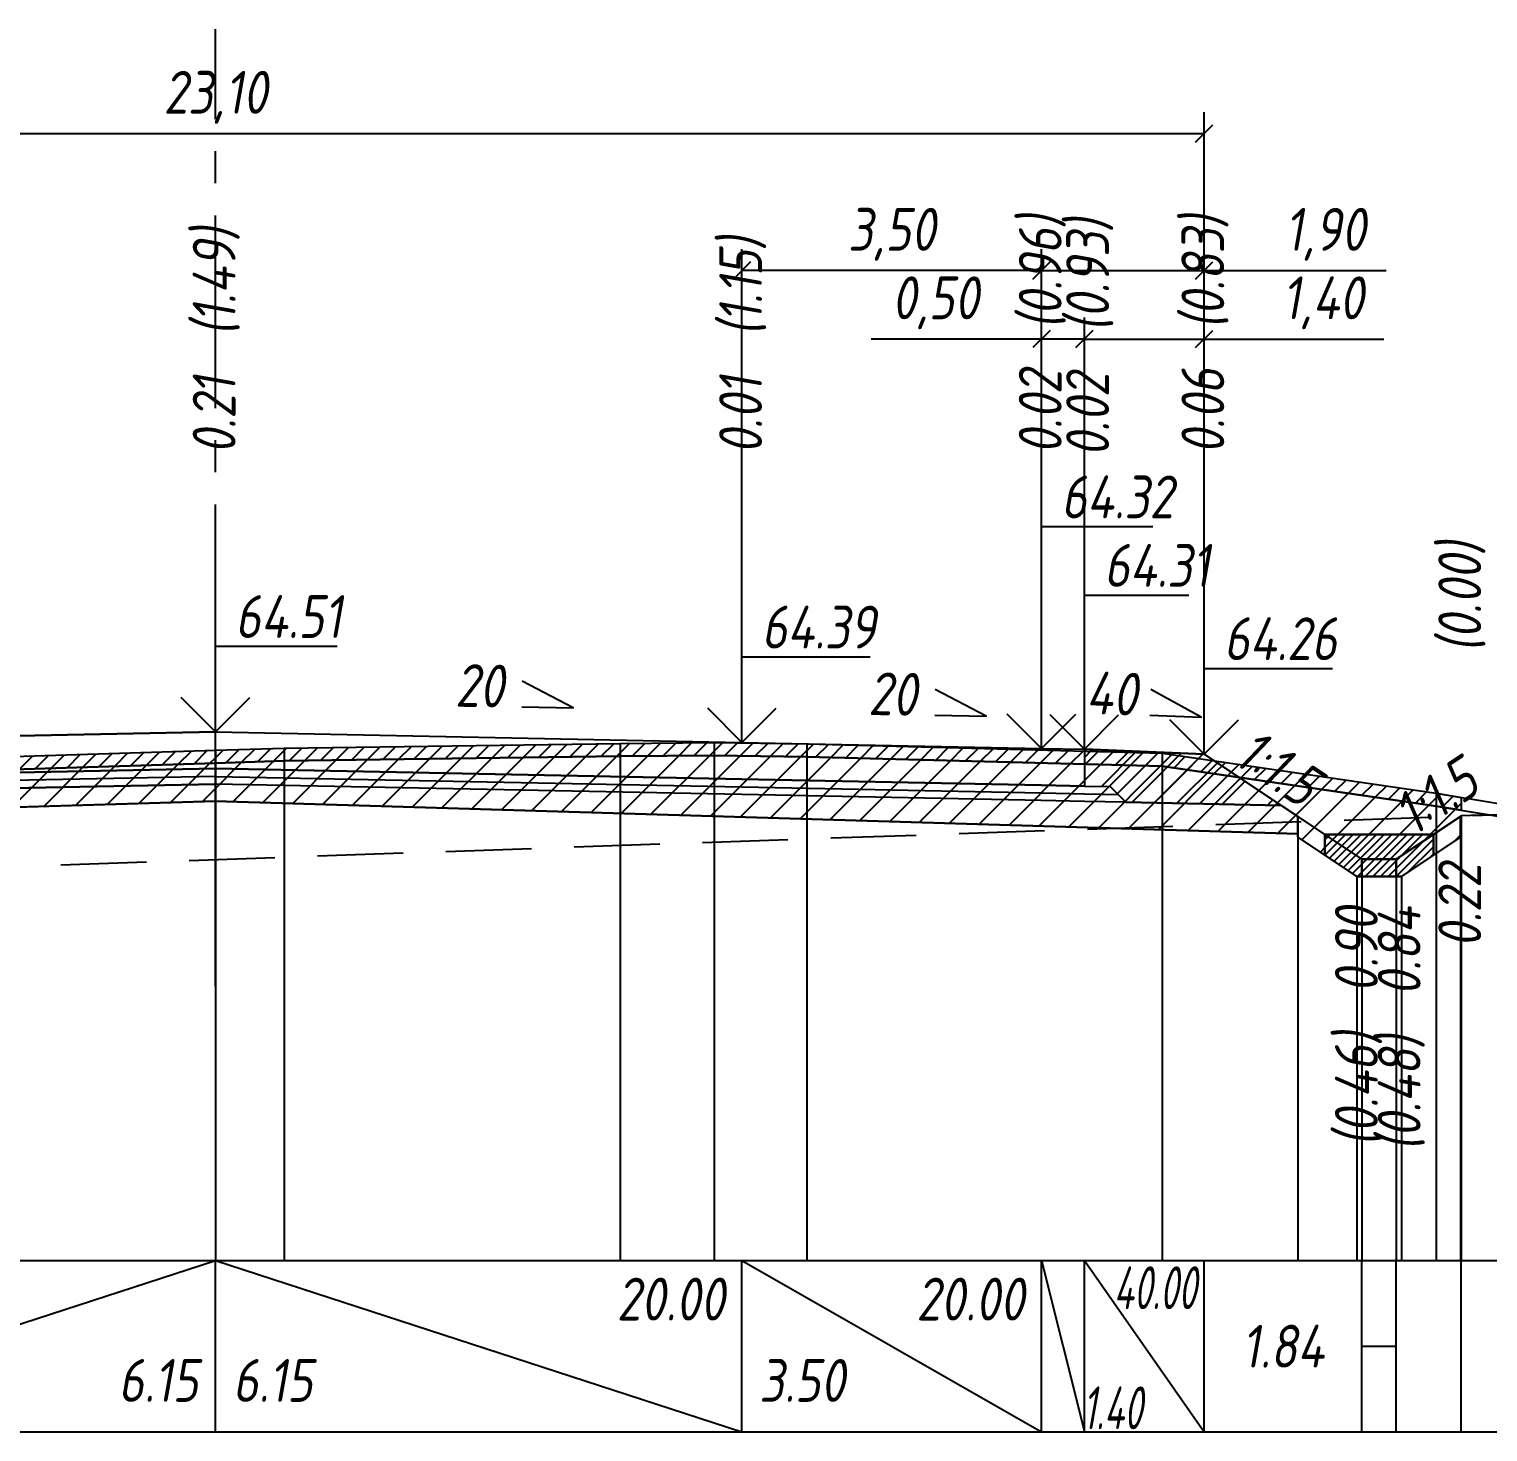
# Model space of a CAD drawing. Extents: x -717 to 1451, y -133302 to 233.
# Drawn here: x 164.1 to 249.3, y -3654 to -3572.1 of the extents above; entities that cross this region are included whole.
import ezdxf
from ezdxf.enums import TextEntityAlignment as Align

# ---------------------------------------------------------------- set-up
doc = ezdxf.new("R2010")
doc.units = 0
doc.linetypes.add('осевая2', pattern=[1.125, 0.75, -0.125, 0.125, -0.125])
doc.linetypes.add('штриховая', pattern=[0.75, 0.5, -0.25])
for name, color, linetype in [('Интерполированный поперечник', 2, 'Continuous'), ('Код_514', 1, 'Continuous'), ('Контур_0', 7, 'Continuous'), ('Контур_2521', 7, 'Continuous'), ('Контур_2564', 7, 'Continuous'), ('Контур_2660', 7, 'Continuous'), ('Контур_2665', 7, 'Continuous'), ('Контур_400', 7, 'Continuous'), ('Контур_508', 7, 'Continuous'), ('Контур_512', 7, 'Continuous'), ('Контур_513', 7, 'Continuous'), ('Контур_818', 7, 'Continuous'), ('Красный поперечник', 1, 'Continuous'), ('Объём_2501', 7, 'Continuous'), ('Объём_2564', 7, 'Continuous'), ('Объём_2650', 7, 'Continuous'), ('Объём_2660', 7, 'Continuous'), ('Объём_2661', 7, 'Continuous'), ('Объём_2662', 7, 'Continuous'), ('Объём_2663', 7, 'Continuous'), ('Объём_2664', 7, 'Continuous'), ('Объём_2665', 7, 'Continuous'), ('Объём_2666', 7, 'Continuous'), ('Объём_2667', 7, 'Continuous'), ('Объём_2668', 7, 'Continuous'), ('Объём_2669', 7, 'Continuous'), ('Объём_2675', 7, 'Continuous'), ('Ось', 1, 'осевая2'), ('Откосы', 7, 'Continuous'), ('Отметки покрытия', 7, 'Continuous'), ('Рабочие отметки', 7, 'Continuous'), ('Рабочие отметки доп.', 7, 'Continuous'), ('Таблица', 7, 'Continuous'), ('Уклоны проезжей части', 7, 'Continuous'), ('Черный поперечник', 3, 'Continuous')]:
    doc.layers.add(name, color=color, linetype=linetype)
for name, color, linetype, true_color in [('Контур_2540', 2, 'Continuous', 0xffff00), ('Контур_2560', 2, 'Continuous', 0xffff00), ('Контур_2561', 7, 'Continuous', 0xff8040), ('Контур_2562', 3, 'Continuous', 0x00ff00), ('Контур_2563', 7, 'Continuous', 0xff8000), ('Контур_2570', 7, 'Continuous', 0x80ff00), ('Контур_2583', 3, 'Continuous', 0x00ff00), ('Контур_2584', 3, 'Continuous', 0x00ff00), ('Контур_2736', 4, 'Continuous', 0x00ffff), ('Контур_2737', 4, 'Continuous', 0x00ffff), ('Контур_2738', 4, 'Continuous', 0x00ffff), ('Контур_2739', 4, 'Continuous', 0x00ffff), ('Контур_2741', 4, 'Continuous', 0x00ffff), ('Контур_2742', 4, 'Continuous', 0x00ffff), ('Контур_2743', 4, 'Continuous', 0x00ffff), ('Контур_2744', 7, 'Continuous', 0xa4ffff), ('Контур_2745', 7, 'Continuous', 0xa4ffff), ('Контур_2747', 4, 'Continuous', 0x00ffff), ('Контур_2748', 4, 'Continuous', 0x00ffff), ('Контур_2749', 4, 'Continuous', 0x00ffff), ('Контур_2750', 4, 'Continuous', 0x00ffff), ('Контур_2751', 4, 'Continuous', 0x00ffff), ('Контур_2752', 4, 'Continuous', 0x00ffff), ('Контур_402', 7, 'Continuous', 0xff6464), ('Контур_703', 4, 'Continuous', 0x00ffff), ('Контур_705', 4, 'Continuous', 0x00ffff), ('Контур_707', 4, 'Continuous', 0x00ffff), ('Контур_720', 131, 'Continuous', 0xaaffff), ('Объём_2500', 7, 'Continuous', 0xc0c0c0), ('Объём_2520', 7, 'Continuous', 0x80ffff), ('Объём_2540', 2, 'Continuous', 0xffff00), ('Объём_2560', 2, 'Continuous', 0xffff00), ('Объём_2561', 7, 'Continuous', 0xff8040), ('Объём_2562', 3, 'Continuous', 0x00ff00), ('Объём_2563', 7, 'Continuous', 0xff8000), ('Объём_2570', 7, 'Continuous', 0x80ff00), ('Объём_2580', 3, 'Continuous', 0x00ff00), ('Объём_2583', 3, 'Continuous', 0x00ff00), ('Объём_2584', 3, 'Continuous', 0x00ff00), ('Объём_2593', 3, 'Continuous', 0x00ff00), ('Объём_2597', 3, 'Continuous', 0x00ff00), ('Объём_2600', 7, 'Continuous', 0x808000), ('Объём_2620', 2, 'Continuous', 0xffff00)]:
    doc.layers.add(name, color=color, linetype=linetype, true_color=true_color)
doc.styles.get("Standard").update_dxf_attribs({"font": 'txt', "height": 2.5})
doc.styles.add('М', font='romand.shx', dxfattribs={"width": 0.8, "oblique": 10, "height": 2.5})
doc.dimstyles.new('ISO-25', dxfattribs={"dimtxt": 2.5, "dimasz": 2.5, "dimexe": 1.25, "dimexo": 0.625, "dimtad": 1, "dimtxsty": 'Standard', "dimcen": 2.5, "dimadec": 0, "dimazin": 0, "dimtfac": 1, "dimtmove": 0, "dimatfit": 3, "dimfxl": 1, "dimarcsym": 0})

# ---------------------------------------------------------------- blocks, each defined once
blk = doc.blocks.new('_Oblique')
at = {"color": 0, "linetype": 'ByBlock', "lineweight": -2}
blk.add_line((-0.5, -0.5), (0.5, 0.5), dxfattribs=at)
blk = doc.blocks.new('*D80')
at = {"color": 0, "lineweight": -2, "transparency": 16777216}
for p, q in [((225.78, -3613.579), (225.78, -3588.939)), ((232.78, -3613.859), (232.78, -3588.939)), ((225.78, -3590.189), (232.78, -3590.189)), ((232.78, -3590.189), (243.269, -3590.189))]:
    blk.add_line(p, q, dxfattribs=at)
at = {"layer": 'Defpoints', "color": 0, "transparency": 16777216}
for p in [(232.78, -3590.189), (225.78, -3614.204), (232.78, -3614.484)]:
    blk.add_point(p, dxfattribs=at)
at = {"color": 0, "lineweight": -2, "transparency": 16777216, "rotation": 180}
blk.add_blockref('_Oblique', (225.78, -3590.189), dxfattribs=at)
at = {"color": 0, "lineweight": -2, "transparency": 16777216}
blk.add_blockref('_Oblique', (232.78, -3590.189), dxfattribs=at)
at = {"color": 0, "transparency": 16777216, "insert": (239.729, -3588.076), "char_height": 2.5, "width": 8.75, "attachment_point": 5, "style": 'М'}
blk.add_mtext('1,40', dxfattribs=at)
blk = doc.blocks.new('*D82')
at = {"color": 0, "lineweight": -2, "transparency": 16777216}
for p, q in [((223.28, -3613.529), (223.28, -3588.939)), ((225.78, -3613.579), (225.78, -3588.939)), ((223.28, -3590.189), (213.321, -3590.189)), ((225.78, -3590.189), (223.28, -3590.189))]:
    blk.add_line(p, q, dxfattribs=at)
at = {"layer": 'Defpoints', "color": 0, "transparency": 16777216}
for p in [(225.78, -3590.189), (223.28, -3614.154), (225.78, -3614.204)]:
    blk.add_point(p, dxfattribs=at)
at = {"color": 0, "lineweight": -2, "transparency": 16777216, "rotation": 180}
blk.add_blockref('_Oblique', (223.28, -3590.189), dxfattribs=at)
at = {"color": 0, "lineweight": -2, "transparency": 16777216}
blk.add_blockref('_Oblique', (225.78, -3590.189), dxfattribs=at)
at = {"color": 0, "transparency": 16777216, "insert": (217.083, -3588.076), "char_height": 2.5, "width": 9.16667, "attachment_point": 5, "style": 'М'}
blk.add_mtext('0,50', dxfattribs=at)
blk = doc.blocks.new('*D84')
at = {"color": 0, "lineweight": -2, "transparency": 16777216}
for p, q in [((205.78, -3613.179), (205.78, -3584.939)), ((223.28, -3613.529), (223.28, -3584.939)), ((223.28, -3586.189), (205.78, -3586.189))]:
    blk.add_line(p, q, dxfattribs=at)
at = {"layer": 'Defpoints', "color": 0, "transparency": 16777216}
for p in [(205.78, -3586.189), (205.78, -3613.804), (223.28, -3614.154)]:
    blk.add_point(p, dxfattribs=at)
at = {"color": 0, "lineweight": -2, "transparency": 16777216, "rotation": 180}
blk.add_blockref('_Oblique', (205.78, -3586.189), dxfattribs=at)
at = {"color": 0, "lineweight": -2, "transparency": 16777216}
blk.add_blockref('_Oblique', (223.28, -3586.189), dxfattribs=at)
at = {"color": 0, "transparency": 16777216, "insert": (214.53, -3584.076), "char_height": 2.5, "width": 9.58333, "attachment_point": 5, "style": 'М'}
blk.add_mtext('3,50', dxfattribs=at)
blk = doc.blocks.new('*D85')
at = {"color": 0, "lineweight": -2, "transparency": 16777216}
for p, q in [((223.28, -3613.529), (223.28, -3584.939)), ((232.78, -3613.859), (232.78, -3584.939)), ((223.28, -3586.189), (232.78, -3586.189)), ((232.78, -3586.189), (243.402, -3586.189))]:
    blk.add_line(p, q, dxfattribs=at)
at = {"layer": 'Defpoints', "color": 0, "transparency": 16777216}
for p in [(223.28, -3586.189), (223.28, -3614.154), (232.78, -3614.484)]:
    blk.add_point(p, dxfattribs=at)
at = {"color": 0, "lineweight": -2, "transparency": 16777216, "rotation": 180}
blk.add_blockref('_Oblique', (223.28, -3586.189), dxfattribs=at)
at = {"color": 0, "lineweight": -2, "transparency": 16777216}
blk.add_blockref('_Oblique', (232.78, -3586.189), dxfattribs=at)
at = {"color": 0, "transparency": 16777216, "insert": (239.862, -3584.076), "char_height": 2.5, "width": 8.75, "attachment_point": 5, "style": 'М'}
blk.add_mtext('1,90', dxfattribs=at)
blk = doc.blocks.new('*D87')
at = {"color": 0, "lineweight": -2, "transparency": 16777216}
for p, q in [((117.28, -3613.859), (117.28, -3576.939)), ((232.78, -3613.859), (232.78, -3576.939)), ((117.28, -3578.189), (232.78, -3578.189))]:
    blk.add_line(p, q, dxfattribs=at)
at = {"layer": 'Defpoints', "color": 0, "transparency": 16777216}
for p in [(232.78, -3578.189), (117.28, -3614.484), (232.78, -3614.484)]:
    blk.add_point(p, dxfattribs=at)
at = {"color": 0, "lineweight": -2, "transparency": 16777216, "rotation": 180}
blk.add_blockref('_Oblique', (117.28, -3578.189), dxfattribs=at)
at = {"color": 0, "lineweight": -2, "transparency": 16777216}
blk.add_blockref('_Oblique', (232.78, -3578.189), dxfattribs=at)
at = {"color": 0, "transparency": 16777216, "insert": (175.03, -3576.076), "char_height": 2.5, "width": 11.25, "attachment_point": 5, "style": 'М'}
blk.add_mtext('23,10', dxfattribs=at)

msp = doc.modelspace()

# ---------------------------------------------------------------- hatches: boundary and pattern name
at = {"layer": 'Объём_2563'}
h = msp.add_hatch(dxfattribs=at)
h.set_pattern_fill('ANSI31', color=256, scale=0.3)
h.paths.add_polyline_path([(227.28, -3616.322), (228.198, -3617.24), (237.28, -3617.422), (232.78, -3614.422), (225.78, -3614.142), (225.78, -3616.292)])
at = {"layer": 'Объём_2570'}
h = msp.add_hatch(dxfattribs=at)
h.set_pattern_fill('ANSI31', color=256, scale=0.2)
h.paths.add_polyline_path([(247.785, -3617.703), (246.338, -3617.466), (230.326, -3615.123), (209.58, -3614.581), (204.156, -3614.503), (198.668, -3614.555), (179.052, -3614.826), (175.03, -3614.952), (175.03, -3614.202), (179.052, -3614.076), (198.668, -3613.805), (204.156, -3613.753), (209.58, -3613.831), (230.326, -3614.373), (246.338, -3616.716), (247.785, -3616.953)])
h = msp.add_hatch(dxfattribs=at)
h.set_pattern_fill('ANSI31', color=256, scale=0.2)
h.paths.add_polyline_path([(175.03, -3614.952), (156.964, -3615.518), (150.37, -3615.749), (145.893, -3616.113), (133.387, -3617.23), (119.846, -3621.607), (113.529, -3623.473), (105, -3623.358), (105, -3622.608), (113.529, -3622.723), (119.846, -3620.857), (133.387, -3616.48), (145.893, -3615.363), (150.37, -3614.999), (156.964, -3614.768), (175.03, -3614.202)])
at = {"layer": 'Объём_2600'}
h = msp.add_hatch(dxfattribs=at)
h.set_pattern_fill('ANSI31', color=6, scale=0.4)
h.paths.add_polyline_path([(129.308, -3618.548), (133.387, -3617.23), (145.893, -3616.113), (150.37, -3615.749), (156.964, -3615.518), (175.03, -3614.952), (175.03, -3617.177)])
h = msp.add_hatch(dxfattribs=at)
h.set_pattern_fill('ANSI31', color=6, scale=0.4)
h.paths.add_polyline_path([(179.052, -3614.826), (198.668, -3614.555), (204.156, -3614.503), (209.58, -3614.581), (230.326, -3615.123), (246.338, -3617.466), (249.492, -3617.982), (247.785, -3618.041), (247.747, -3618.067), (247.747, -3619.269), (246.166, -3620.323), (246.166, -3619.121), (239.828, -3619.121), (239.828, -3620.323), (238.247, -3619.269), (238.247, -3619.073), (175.03, -3617.177), (175.03, -3614.952)])
at = {"layer": 'Объём_2620'}
h = msp.add_hatch(dxfattribs=at)
h.set_pattern_fill('ANSI31', color=2, scale=0.1)
h.paths.add_polyline_path([(239.828, -3619.121), (246.166, -3619.121), (246.166, -3620.323), (244.3, -3621.567), (241.694, -3621.567), (239.828, -3620.323)])

# ---------------------------------------------------------------- linework, layer by layer
at = {"layer": 'Интерполированный поперечник', "linetype": 'штриховая', "ltscale": 10, "flags": 128}
msp.add_lwpolyline([(113.529, -3622.723), (253.268, -3617.85)], dxfattribs=at)
at = {"layer": 'Код_514'}
for p, q in [((144.28, -3654), (175.03, -3644)), ((175.03, -3654), (175.03, -3644)), ((175.03, -3644), (205.78, -3654)), ((205.78, -3654), (205.78, -3644)), ((205.78, -3644), (223.28, -3654)), ((223.28, -3654), (223.28, -3644)), ((223.28, -3644), (225.78, -3654)), ((225.78, -3654), (225.78, -3644)), ((225.78, -3644), (232.78, -3654)), ((232.78, -3654), (232.78, -3644)), ((241.997, -3654), (241.997, -3644)), ((243.997, -3654), (243.997, -3644)), ((247.785, -3654), (247.785, -3644)), ((241.997, -3649), (243.997, -3649))]:
    msp.add_line(p, q, dxfattribs=at)
at = {"layer": 'Контур_0', "flags": 128}
for points in [[(175.03, -3613.127), (144.28, -3613.742), (126.78, -3614.092), (126.78, -3614.092), (126.78, -3614.092), (126.78, -3614.092), (126.78, -3614.092), (124.28, -3614.142), (124.28, -3616.292), (126.78, -3616.242), (126.78, -3616.242), (126.78, -3616.242), (126.78, -3616.242), (126.78, -3616.242), (126.78, -3616.242), (144.28, -3615.892), (175.03, -3615.277), (175.03, -3613.127)], [(175.03, -3613.127), (205.78, -3613.742), (223.28, -3614.092), (223.28, -3614.092), (223.28, -3614.092), (223.28, -3614.092), (223.28, -3614.092), (223.28, -3614.092), (225.78, -3614.142), (225.78, -3616.292), (223.28, -3616.242), (223.28, -3616.242), (223.28, -3616.242), (223.28, -3616.242), (223.28, -3616.242), (223.28, -3616.242), (205.78, -3615.892), (175.03, -3615.277), (175.03, -3613.127)], [(232.78, -3614.422), (232.78, -3614.422)], [(232.78, -3614.422), (232.78, -3614.422), (232.78, -3614.422), (232.78, -3614.422), (232.78, -3614.422), (232.78, -3614.422), (232.78, -3614.422), (232.78, -3614.422), (232.78, -3614.422), (232.78, -3614.422), (232.78, -3614.422), (232.78, -3614.422), (232.78, -3614.422), (232.78, -3614.422), (232.78, -3614.422), (241.997, -3620.567)], [(232.78, -3614.422), (232.78, -3614.422), (232.78, -3614.422), (232.78, -3614.422), (232.78, -3614.422), (232.78, -3614.422), (232.78, -3614.422), (232.78, -3614.422), (232.78, -3614.422), (232.78, -3614.422), (232.78, -3614.422), (232.78, -3614.422), (232.78, -3614.422), (232.78, -3614.422), (232.78, -3614.422), (241.997, -3620.567), (243.997, -3620.567), (247.785, -3618.041), (247.785, -3618.041), (247.785, -3618.041), (247.785, -3618.041), (247.785, -3618.041), (247.785, -3618.041), (247.785, -3618.041), (247.785, -3618.041), (247.785, -3618.041), (247.785, -3618.041), (247.785, -3618.041), (247.785, -3618.041), (247.785, -3618.041)], [(175.03, -3615.277), (144.28, -3615.892), (126.78, -3616.242), (126.78, -3616.242), (126.78, -3616.242), (126.78, -3616.242), (126.78, -3616.242), (126.78, -3616.242), (124.28, -3616.292), (122.78, -3616.322), (121.861, -3617.24), (124.28, -3617.192), (126.78, -3617.142), (126.78, -3617.142), (126.78, -3617.142), (126.78, -3617.142), (126.78, -3617.142), (126.78, -3617.142), (144.28, -3616.792), (175.03, -3616.177), (175.03, -3615.277)], [(175.03, -3615.277), (205.78, -3615.892), (223.28, -3616.242), (223.28, -3616.242), (223.28, -3616.242), (223.28, -3616.242), (223.28, -3616.242), (223.28, -3616.242), (225.78, -3616.292), (227.28, -3616.322), (228.198, -3617.24), (225.78, -3617.192), (223.28, -3617.142), (223.28, -3617.142), (223.28, -3617.142), (223.28, -3617.142), (223.28, -3617.142), (223.28, -3617.142), (205.78, -3616.792), (175.03, -3616.177), (175.03, -3615.277)], [(225.78, -3616.292), (227.28, -3616.322), (228.198, -3617.24), (237.28, -3617.422)]]:
    msp.add_lwpolyline(points, dxfattribs=at)
at = {"layer": 'Контур_2521', "color": 250, "flags": 128}
for points in [[(175.03, -3615.727), (144.28, -3616.342), (126.78, -3616.692), (126.78, -3616.692), (126.78, -3616.692), (126.78, -3616.692), (126.78, -3616.692), (126.78, -3616.692), (124.28, -3616.742), (122.321, -3616.781)], [(175.03, -3615.727), (205.78, -3616.342), (223.28, -3616.692), (223.28, -3616.692), (223.28, -3616.692), (223.28, -3616.692), (223.28, -3616.692), (223.28, -3616.692), (225.78, -3616.742), (227.739, -3616.781)]]:
    msp.add_lwpolyline(points, dxfattribs=at)
at = {"layer": 'Контур_2540', "flags": 128}
for points in [[(144.28, -3616.792), (126.78, -3617.142), (124.28, -3617.192), (121.861, -3617.24), (112.78, -3617.422), (110.231, -3619.121), (175.03, -3617.177), (175.03, -3616.177), (144.28, -3616.792)], [(175.03, -3617.177), (238.247, -3619.073), (238.247, -3618.067), (237.28, -3617.422), (228.198, -3617.24), (225.78, -3617.192), (223.28, -3617.142), (205.78, -3616.792), (175.03, -3616.177), (175.03, -3617.177)]]:
    msp.add_lwpolyline(points, dxfattribs=at)
at = {"layer": 'Контур_2560', "flags": 128}
msp.add_lwpolyline([(225.78, -3614.142), (232.78, -3614.422), (232.78, -3614.422), (232.78, -3614.422)], dxfattribs=at)
at = {"layer": 'Контур_2561', "flags": 128}
msp.add_lwpolyline([(225.78, -3614.142), (225.78, -3614.142), (232.78, -3614.422), (232.78, -3614.422), (225.78, -3614.142)], dxfattribs=at)
at = {"layer": 'Контур_2562', "flags": 128}
msp.add_lwpolyline([(232.78, -3614.422), (232.78, -3614.422), (232.78, -3614.422), (232.78, -3614.422), (232.78, -3614.422)], dxfattribs=at)
at = {"layer": 'Контур_2563', "flags": 128}
msp.add_lwpolyline([(227.28, -3616.322), (228.198, -3617.24), (237.28, -3617.422), (232.78, -3614.422), (225.78, -3614.142), (225.78, -3616.292), (227.28, -3616.322)], dxfattribs=at)
at = {"layer": 'Контур_2564', "flags": 128}
msp.add_lwpolyline([(225.78, -3614.142), (232.78, -3614.422)], dxfattribs=at)
at = {"layer": 'Контур_2570', "flags": 128}
msp.add_lwpolyline([(80, -3623.022), (113.529, -3623.473), (119.846, -3621.607), (133.387, -3617.23), (145.893, -3616.113), (150.37, -3615.749), (156.964, -3615.518), (175.03, -3614.952), (179.052, -3614.826), (198.668, -3614.555), (204.156, -3614.503), (209.58, -3614.581), (230.326, -3615.123), (246.338, -3617.466), (253.268, -3618.6), (272.785, -3613.942)], dxfattribs=at)
at = {"layer": 'Контур_2583', "flags": 128}
for points in [[(241.997, -3620.567), (238.247, -3618.067), (238.247, -3619.269), (241.694, -3621.567), (241.997, -3621.567), (241.997, -3620.567)], [(247.747, -3619.269), (247.747, -3618.067), (243.997, -3620.567), (243.997, -3621.567), (244.3, -3621.567), (247.747, -3619.269)]]:
    msp.add_lwpolyline(points, dxfattribs=at)
at = {"layer": 'Контур_2584', "flags": 128}
msp.add_lwpolyline([(241.997, -3620.567), (241.997, -3621.567), (243.997, -3621.567), (243.997, -3620.567), (241.997, -3620.567)], dxfattribs=at)
at = {"layer": 'Контур_2660', "flags": 128}
for points in [[(110.231, -3619.121), (175.03, -3617.177)], [(175.03, -3617.177), (238.247, -3619.073)]]:
    msp.add_lwpolyline(points, dxfattribs=at)
at = {"layer": 'Контур_2665', "flags": 128}
msp.add_lwpolyline([(232.78, -3614.422), (232.78, -3614.422)], dxfattribs=at)
at = {"layer": 'Контур_2736', "flags": 128}
msp.add_lwpolyline([(232.78, -3614.422), (232.78, -3614.422)], dxfattribs=at)
at = {"layer": 'Контур_2737', "flags": 128}
msp.add_lwpolyline([(232.78, -3614.422), (232.78, -3614.422)], dxfattribs=at)
at = {"layer": 'Контур_2738', "flags": 128}
msp.add_lwpolyline([(232.78, -3614.422), (232.78, -3614.422)], dxfattribs=at)
at = {"layer": 'Контур_2739', "flags": 128}
msp.add_lwpolyline([(232.78, -3614.422), (232.78, -3614.422)], dxfattribs=at)
at = {"layer": 'Контур_2741', "flags": 128}
msp.add_lwpolyline([(247.785, -3618.041), (247.785, -3618.041)], dxfattribs=at)
at = {"layer": 'Контур_2742', "flags": 128}
msp.add_lwpolyline([(247.785, -3618.041), (247.785, -3618.041)], dxfattribs=at)
at = {"layer": 'Контур_2743', "flags": 128}
msp.add_lwpolyline([(247.785, -3618.041), (247.785, -3618.041)], dxfattribs=at)
at = {"layer": 'Контур_2744', "flags": 128}
msp.add_lwpolyline([(247.785, -3618.041), (247.785, -3618.041)], dxfattribs=at)
msp.add_lwpolyline([(247.785, -3618.041), (247.785, -3618.041)], dxfattribs=at)
msp.add_lwpolyline([(247.785, -3618.041), (247.785, -3618.041)], dxfattribs=at)
msp.add_lwpolyline([(247.785, -3618.041), (247.785, -3618.041)], dxfattribs=at)
msp.add_lwpolyline([(247.785, -3618.041), (247.785, -3618.041)], dxfattribs=at)
msp.add_lwpolyline([(247.785, -3618.041), (247.785, -3618.041)], dxfattribs=at)
at = {"layer": 'Контур_2745', "flags": 128}
msp.add_lwpolyline([(232.78, -3614.422), (232.78, -3614.422)], dxfattribs=at)
msp.add_lwpolyline([(232.78, -3614.422), (232.78, -3614.422)], dxfattribs=at)
msp.add_lwpolyline([(232.78, -3614.422), (232.78, -3614.422)], dxfattribs=at)
msp.add_lwpolyline([(232.78, -3614.422), (232.78, -3614.422)], dxfattribs=at)
msp.add_lwpolyline([(232.78, -3614.422), (232.78, -3614.422)], dxfattribs=at)
msp.add_lwpolyline([(232.78, -3614.422), (232.78, -3614.422)], dxfattribs=at)
at = {"layer": 'Контур_2747', "flags": 128}
msp.add_lwpolyline([(232.78, -3614.422), (232.78, -3614.422)], dxfattribs=at)
at = {"layer": 'Контур_2748', "flags": 128}
msp.add_lwpolyline([(232.78, -3614.422), (232.78, -3614.422)], dxfattribs=at)
at = {"layer": 'Контур_2749', "flags": 128}
msp.add_lwpolyline([(232.78, -3614.422), (232.78, -3614.422)], dxfattribs=at)
at = {"layer": 'Контур_2750', "flags": 128}
msp.add_lwpolyline([(247.785, -3618.041), (247.785, -3618.041)], dxfattribs=at)
at = {"layer": 'Контур_2751', "flags": 128}
msp.add_lwpolyline([(247.785, -3618.041), (247.785, -3618.041)], dxfattribs=at)
at = {"layer": 'Контур_2752', "flags": 128}
msp.add_lwpolyline([(247.785, -3618.041), (247.785, -3618.041)], dxfattribs=at)
at = {"layer": 'Контур_400', "flags": 128}
for points in [[(124.28, -3614.142), (126.78, -3614.092), (126.78, -3614.092), (126.78, -3614.092), (126.78, -3614.092), (126.78, -3614.092), (126.78, -3614.092), (144.28, -3613.742), (175.03, -3613.127)], [(175.03, -3613.127), (205.78, -3613.742), (223.28, -3614.092), (223.28, -3614.092), (223.28, -3614.092), (223.28, -3614.092), (223.28, -3614.092), (223.28, -3614.092), (225.78, -3614.142)]]:
    msp.add_lwpolyline(points, dxfattribs=at)
at = {"layer": 'Контур_402', "flags": 128}
msp.add_lwpolyline([(110.231, -3619.121), (175.03, -3617.177), (238.247, -3619.073)], dxfattribs=at)
at = {"layer": 'Контур_508', "flags": 128}
msp.add_lwpolyline([(104, -3624), (105, -3623.572), (105, -3622.608), (110.231, -3619.121), (175.03, -3617.177), (238.247, -3619.073), (238.247, -3619.269), (241.694, -3621.567), (241.997, -3621.567), (243.997, -3621.567), (244.3, -3621.567), (247.747, -3619.269), (247.747, -3618.067), (247.785, -3618.041)], dxfattribs=at)
at = {"layer": 'Контур_512', "flags": 128}
msp.add_lwpolyline([(104, -3624), (105, -3623.572), (105, -3622.608), (110.231, -3619.121), (175.03, -3617.177), (238.247, -3619.073), (238.247, -3619.269), (241.694, -3621.567), (241.997, -3621.567), (243.997, -3621.567), (244.3, -3621.567), (247.747, -3619.269), (247.747, -3618.067), (247.785, -3618.041)], dxfattribs=at)
at = {"layer": 'Контур_513', "flags": 128}
msp.add_lwpolyline([(104, -3624), (105, -3623.572), (105, -3622.608), (110.231, -3619.121), (175.03, -3617.177), (238.247, -3619.073), (238.247, -3619.269), (241.694, -3621.567), (241.997, -3621.567), (243.997, -3621.567), (244.3, -3621.567), (247.747, -3619.269), (247.747, -3618.067), (247.785, -3618.041)], dxfattribs=at)
at = {"layer": 'Контур_703', "flags": 128}
for points in [[(232.78, -3614.422), (232.78, -3614.422)], [(232.78, -3614.422), (241.997, -3620.567)]]:
    msp.add_lwpolyline(points, dxfattribs=at)
at = {"layer": 'Контур_705', "flags": 128}
msp.add_lwpolyline([(232.78, -3614.422), (232.78, -3614.422)], dxfattribs=at)
at = {"layer": 'Контур_707', "flags": 128}
msp.add_lwpolyline([(243.997, -3620.567), (247.785, -3618.041)], dxfattribs=at)
at = {"layer": 'Контур_720', "flags": 128}
msp.add_lwpolyline([(241.997, -3620.567), (243.997, -3620.567)], dxfattribs=at)
at = {"layer": 'Контур_818', "flags": 128}
msp.add_lwpolyline([(105, -3623.358), (113.529, -3623.473), (119.846, -3621.607), (133.387, -3617.23), (145.893, -3616.113), (150.37, -3615.749), (156.964, -3615.518), (175.03, -3614.952), (179.052, -3614.826), (198.668, -3614.555), (204.156, -3614.503), (209.58, -3614.581), (230.326, -3615.123), (246.338, -3617.466), (247.785, -3617.703)], dxfattribs=at)
at = {"layer": 'Красный поперечник'}
for p, q in [((144.28, -3613.742), (175.03, -3613.127)), ((175.03, -3613.127), (205.78, -3613.742)), ((205.78, -3613.742), (223.28, -3614.092)), ((223.28, -3614.092), (225.78, -3614.142)), ((225.78, -3614.142), (232.78, -3614.422)), ((232.78, -3614.422), (241.997, -3620.567)), ((175.03, -3617.177), (175.03, -3644)), ((243.997, -3620.567), (247.785, -3618.041)), ((247.747, -3618.067), (247.747, -3644)), ((247.785, -3618.041), (247.785, -3644)), ((238.247, -3619.073), (238.247, -3644)), ((238.247, -3619.269), (238.247, -3644)), ((247.747, -3619.269), (247.747, -3644)), ((241.997, -3620.567), (243.997, -3620.567)), ((241.694, -3621.567), (241.694, -3644)), ((241.997, -3621.567), (241.997, -3644)), ((243.997, -3621.567), (243.997, -3644)), ((244.3, -3621.567), (244.3, -3644))]:
    msp.add_line(p, q, dxfattribs=at)
at = {"layer": 'Объём_2500', "flags": 128}
for points in [[(175.03, -3613.127), (144.28, -3613.742), (126.78, -3614.092), (126.78, -3614.092), (126.78, -3614.092), (126.78, -3614.092), (126.78, -3614.092), (124.28, -3614.142), (124.28, -3616.292), (126.78, -3616.242), (126.78, -3616.242), (126.78, -3616.242), (126.78, -3616.242), (126.78, -3616.242), (126.78, -3616.242), (144.28, -3615.892), (175.03, -3615.277), (175.03, -3613.127)], [(175.03, -3613.127), (205.78, -3613.742), (223.28, -3614.092), (223.28, -3614.092), (223.28, -3614.092), (223.28, -3614.092), (223.28, -3614.092), (223.28, -3614.092), (225.78, -3614.142), (225.78, -3616.292), (223.28, -3616.242), (223.28, -3616.242), (223.28, -3616.242), (223.28, -3616.242), (223.28, -3616.242), (223.28, -3616.242), (205.78, -3615.892), (175.03, -3615.277), (175.03, -3613.127)]]:
    msp.add_lwpolyline(points, dxfattribs=at)
at = {"layer": 'Объём_2501', "flags": 128}
for points in [[(124.28, -3614.142), (126.78, -3614.092), (126.78, -3614.092), (126.78, -3614.092), (126.78, -3614.092), (126.78, -3614.092), (126.78, -3614.092), (144.28, -3613.742), (175.03, -3613.127)], [(175.03, -3613.127), (205.78, -3613.742), (223.28, -3614.092), (223.28, -3614.092), (223.28, -3614.092), (223.28, -3614.092), (223.28, -3614.092), (223.28, -3614.092), (225.78, -3614.142)]]:
    msp.add_lwpolyline(points, dxfattribs=at)
at = {"layer": 'Объём_2520', "color": 250, "flags": 128}
for points in [[(175.03, -3615.277), (144.28, -3615.892), (126.78, -3616.242), (126.78, -3616.242), (126.78, -3616.242), (126.78, -3616.242), (126.78, -3616.242), (126.78, -3616.242), (124.28, -3616.292), (122.78, -3616.322), (121.861, -3617.24), (124.28, -3617.192), (126.78, -3617.142), (126.78, -3617.142), (126.78, -3617.142), (126.78, -3617.142), (126.78, -3617.142), (126.78, -3617.142), (144.28, -3616.792), (175.03, -3616.177), (175.03, -3615.277)], [(175.03, -3615.277), (205.78, -3615.892), (223.28, -3616.242), (223.28, -3616.242), (223.28, -3616.242), (223.28, -3616.242), (223.28, -3616.242), (223.28, -3616.242), (225.78, -3616.292), (227.28, -3616.322), (228.198, -3617.24), (225.78, -3617.192), (223.28, -3617.142), (223.28, -3617.142), (223.28, -3617.142), (223.28, -3617.142), (223.28, -3617.142), (223.28, -3617.142), (205.78, -3616.792), (175.03, -3616.177), (175.03, -3615.277)]]:
    msp.add_lwpolyline(points, dxfattribs=at)
at = {"layer": 'Объём_2540', "flags": 128}
for points in [[(144.28, -3616.792), (126.78, -3617.142), (124.28, -3617.192), (121.861, -3617.24), (112.78, -3617.422), (110.231, -3619.121), (175.03, -3617.177), (175.03, -3616.177), (144.28, -3616.792)], [(175.03, -3617.177), (238.247, -3619.073), (238.247, -3618.067), (237.28, -3617.422), (228.198, -3617.24), (225.78, -3617.192), (223.28, -3617.142), (205.78, -3616.792), (175.03, -3616.177), (175.03, -3617.177)]]:
    msp.add_lwpolyline(points, dxfattribs=at)
at = {"layer": 'Объём_2560', "flags": 128}
msp.add_lwpolyline([(225.78, -3614.142), (232.78, -3614.422), (232.78, -3614.422), (232.78, -3614.422)], dxfattribs=at)
at = {"layer": 'Объём_2561', "flags": 128}
msp.add_lwpolyline([(225.78, -3614.142), (225.78, -3614.142), (232.78, -3614.422), (232.78, -3614.422), (225.78, -3614.142)], dxfattribs=at)
at = {"layer": 'Объём_2562', "flags": 128}
msp.add_lwpolyline([(232.78, -3614.422), (232.78, -3614.422), (232.78, -3614.422), (232.78, -3614.422), (232.78, -3614.422)], dxfattribs=at)
at = {"layer": 'Объём_2563', "color": 250, "flags": 128}
msp.add_lwpolyline([(227.28, -3616.322), (228.198, -3617.24), (237.28, -3617.422), (232.78, -3614.422), (225.78, -3614.142), (225.78, -3616.292), (227.28, -3616.322)], dxfattribs=at)
at = {"layer": 'Объём_2564', "flags": 128}
msp.add_lwpolyline([(225.78, -3614.142), (232.78, -3614.422)], dxfattribs=at)
at = {"layer": 'Объём_2570', "flags": 128}
for points in [[(247.785, -3617.703), (246.338, -3617.466), (230.326, -3615.123), (209.58, -3614.581), (204.156, -3614.503), (198.668, -3614.555), (179.052, -3614.826), (175.03, -3614.952), (175.03, -3614.202), (179.052, -3614.076), (198.668, -3613.805), (204.156, -3613.753), (209.58, -3613.831), (230.326, -3614.373), (246.338, -3616.716), (247.785, -3616.953), (247.785, -3617.703), (247.785, -3617.703)], [(175.03, -3614.952), (156.964, -3615.518), (150.37, -3615.749), (145.893, -3616.113), (133.387, -3617.23), (119.846, -3621.607), (113.529, -3623.473), (105, -3623.358), (105, -3622.608), (113.529, -3622.723), (119.846, -3620.857), (133.387, -3616.48), (145.893, -3615.363), (150.37, -3614.999), (156.964, -3614.768), (175.03, -3614.202), (175.03, -3614.952), (175.03, -3614.952)]]:
    msp.add_lwpolyline(points, dxfattribs=at)
at = {"layer": 'Объём_2580', "flags": 128}
msp.add_lwpolyline([(232.78, -3614.422), (232.78, -3614.422)], dxfattribs=at)
at = {"layer": 'Объём_2583', "flags": 128}
for points in [[(241.997, -3620.567), (238.247, -3618.067), (238.247, -3619.269), (241.694, -3621.567), (241.997, -3621.567), (241.997, -3620.567)], [(247.747, -3619.269), (247.747, -3618.067), (243.997, -3620.567), (243.997, -3621.567), (244.3, -3621.567), (247.747, -3619.269)]]:
    msp.add_lwpolyline(points, dxfattribs=at)
at = {"layer": 'Объём_2584', "flags": 128}
msp.add_lwpolyline([(241.997, -3620.567), (241.997, -3621.567), (243.997, -3621.567), (243.997, -3620.567), (241.997, -3620.567)], dxfattribs=at)
at = {"layer": 'Объём_2593', "flags": 128}
for points in [[(238.247, -3618.067), (241.997, -3620.567)], [(243.997, -3620.567), (247.747, -3618.067)]]:
    msp.add_lwpolyline(points, dxfattribs=at)
at = {"layer": 'Объём_2597', "flags": 128}
msp.add_lwpolyline([(241.997, -3620.567), (243.997, -3620.567)], dxfattribs=at)
at = {"layer": 'Объём_2620', "flags": 128}
msp.add_lwpolyline([(239.828, -3619.121), (246.166, -3619.121), (246.166, -3620.323), (244.3, -3621.567), (241.694, -3621.567), (239.828, -3620.323), (239.828, -3619.121), (239.828, -3619.121)], dxfattribs=at)
at = {"layer": 'Объём_2650', "color": 6, "flags": 128}
for points in [[(129.308, -3618.548), (133.387, -3617.23), (145.893, -3616.113), (150.37, -3615.749), (156.964, -3615.518), (175.03, -3614.952), (175.03, -3617.177), (129.308, -3618.548), (129.308, -3618.548)], [(179.052, -3614.826), (198.668, -3614.555), (204.156, -3614.503), (209.58, -3614.581), (230.326, -3615.123), (246.338, -3617.466), (249.492, -3617.982), (247.785, -3618.041), (247.747, -3618.067), (247.747, -3619.269), (246.166, -3620.323), (246.166, -3619.121), (239.828, -3619.121), (239.828, -3620.323), (238.247, -3619.269), (238.247, -3619.073), (175.03, -3617.177), (175.03, -3614.952), (179.052, -3614.826), (179.052, -3614.826)]]:
    msp.add_lwpolyline(points, dxfattribs=at)
at = {"layer": 'Объём_2660', "flags": 128}
for points in [[(110.231, -3619.121), (175.03, -3617.177)], [(175.03, -3617.177), (238.247, -3619.073)]]:
    msp.add_lwpolyline(points, dxfattribs=at)
at = {"layer": 'Объём_2661', "flags": 128}
msp.add_lwpolyline([(232.78, -3614.422), (239.828, -3619.121)], dxfattribs=at)
at = {"layer": 'Объём_2662', "flags": 128}
msp.add_lwpolyline([(246.166, -3619.121), (247.785, -3618.041)], dxfattribs=at)
at = {"layer": 'Объём_2663', "flags": 128}
for points in [[(239.828, -3619.121), (241.997, -3620.567)], [(243.997, -3620.567), (246.166, -3619.121)]]:
    msp.add_lwpolyline(points, dxfattribs=at)
at = {"layer": 'Объём_2664', "flags": 128}
msp.add_lwpolyline([(241.997, -3620.567), (243.997, -3620.567)], dxfattribs=at)
at = {"layer": 'Объём_2665', "flags": 128}
msp.add_lwpolyline([(232.78, -3614.422), (232.78, -3614.422)], dxfattribs=at)
at = {"layer": 'Объём_2666', "flags": 128}
msp.add_lwpolyline([(232.78, -3614.422), (232.78, -3614.422)], dxfattribs=at)
at = {"layer": 'Объём_2667', "flags": 128}
for points in [[(232.78, -3614.422), (232.78, -3614.422)], [(247.785, -3618.041), (247.785, -3618.041)]]:
    msp.add_lwpolyline(points, dxfattribs=at)
at = {"layer": 'Объём_2668', "flags": 128}
for points in [[(232.78, -3614.422), (232.78, -3614.422)], [(247.785, -3618.041), (247.785, -3618.041)]]:
    msp.add_lwpolyline(points, dxfattribs=at)
at = {"layer": 'Объём_2669', "flags": 128}
for points in [[(232.78, -3614.422), (232.78, -3614.422)], [(247.785, -3618.041), (247.785, -3618.041)]]:
    msp.add_lwpolyline(points, dxfattribs=at)
at = {"layer": 'Объём_2675', "flags": 128}
for points in [[(232.78, -3614.422), (232.78, -3614.422)], [(232.78, -3614.422), (232.78, -3614.422)], [(232.78, -3614.422), (232.78, -3614.422)], [(232.78, -3614.422), (232.78, -3614.422)], [(232.78, -3614.422), (232.78, -3614.422)], [(232.78, -3614.422), (232.78, -3614.422)], [(247.785, -3618.041), (247.785, -3618.041)], [(247.785, -3618.041), (247.785, -3618.041)], [(247.785, -3618.041), (247.785, -3618.041)], [(247.785, -3618.041), (247.785, -3618.041)], [(247.785, -3618.041), (247.785, -3618.041)], [(247.785, -3618.041), (247.785, -3618.041)]]:
    msp.add_lwpolyline(points, dxfattribs=at)
at = {"layer": 'Ось', "ltscale": 15}
msp.add_line((175.03, -3627.971), (175.03, -3572.098), dxfattribs=at)
at = {"layer": 'Откосы', "color": 1, "flags": 128}
for points in [[(192.918, -3611.667), (195.917, -3611.727), (192.948, -3610.168)], [(217.043, -3612.15), (220.042, -3612.21), (217.073, -3610.65)], [(229.611, -3612.157), (232.608, -3612.277), (229.671, -3610.659)]]:
    msp.add_lwpolyline(points, dxfattribs=at)
at = {"layer": 'Отметки покрытия', "color": 1}
for p, q in [((223.28, -3614.092), (223.28, -3601.142)), ((223.28, -3601.142), (229.78, -3601.142)), ((225.78, -3614.142), (225.78, -3605.142)), ((225.78, -3605.142), (231.88, -3605.142)), ((175.03, -3613.127), (175.03, -3608.127)), ((175.03, -3608.127), (182.13, -3608.127)), ((205.78, -3613.742), (205.78, -3608.742)), ((205.78, -3608.742), (213.28, -3608.742)), ((232.78, -3614.422), (232.78, -3609.422)), ((232.78, -3609.422), (240.28, -3609.422)), ((175.03, -3613.127), (173.03, -3611.127)), ((175.03, -3613.127), (177.03, -3611.127)), ((205.78, -3613.742), (203.78, -3611.742)), ((205.78, -3613.742), (207.78, -3611.742)), ((223.28, -3614.092), (221.28, -3612.092)), ((223.28, -3614.092), (225.28, -3612.092)), ((225.78, -3614.142), (223.78, -3612.142)), ((225.78, -3614.142), (227.78, -3612.142)), ((232.78, -3614.422), (230.78, -3612.422)), ((232.78, -3614.422), (234.78, -3612.422))]:
    msp.add_line(p, q, dxfattribs=at)
at = {"layer": 'Таблица'}
for p, q in [((80, -3644), (272.785, -3644)), ((80, -3654), (272.785, -3654))]:
    msp.add_line(p, q, dxfattribs=at)
at = {"layer": 'Черный поперечник', "color": 7}
for p, q in [((179.052, -3614.076), (179.052, -3644)), ((198.668, -3613.805), (198.668, -3644)), ((204.156, -3613.753), (204.156, -3644)), ((209.58, -3613.831), (209.58, -3644)), ((175.03, -3614.202), (175.03, -3644)), ((230.326, -3614.373), (230.326, -3644)), ((246.338, -3616.716), (246.338, -3644))]:
    msp.add_line(p, q, dxfattribs=at)
at = {"layer": 'Черный поперечник', "flags": 128}
msp.add_lwpolyline([(80, -3622.272), (113.529, -3622.723), (119.846, -3620.857), (133.387, -3616.48), (145.893, -3615.363), (150.37, -3614.999), (156.964, -3614.768), (175.03, -3614.202), (179.052, -3614.076), (198.668, -3613.805), (204.156, -3613.753), (209.58, -3613.831), (230.326, -3614.373), (246.338, -3616.716), (253.268, -3617.85), (272.785, -3613.192)], dxfattribs=at)

# ---------------------------------------------------------------- texts
at = {"layer": 'Код_514', "style": 'М', "oblique": 10}
for s, width, p in [('40.00', 0.6, (232.331, -3644.338)), ('20.00', 0.8, (204.78, -3645)), ('20.00', 0.8, (222.28, -3645))]:
    msp.add_text(s, height=2.5, dxfattribs=dict(at, width=width)).set_placement(p, align=Align.TOP_RIGHT)
at = {"layer": 'Код_514', "style": 'М', "oblique": 10, "width": 0.8}
msp.add_text('1.84', height=2.5, dxfattribs=at).set_placement((237.388, -3649), align=Align.MIDDLE_CENTER)
msp.add_text('6.15', height=2.5, dxfattribs=at).set_placement((174.03, -3653), align=Align.BOTTOM_RIGHT)
at = {"layer": 'Код_514', "style": 'М', "oblique": 10}
for s, width, p in [('6.15', 0.8, (176.03, -3653)), ('3.50', 0.8, (206.78, -3653)), ('1.40', 0.6, (225.677, -3654.599))]:
    msp.add_text(s, height=2.5, dxfattribs=dict(at, width=width)).set_placement(p, align=Align.BOTTOM_LEFT)
at = {"layer": 'Отметки покрытия', "color": 1, "style": 'М', "oblique": 10, "width": 0.8}
for s, p in [('64.32', (224.421, -3601.41)), ('64.31', (226.921, -3605.41)), ('64.51', (176.171, -3608.395)), ('64.39', (206.921, -3609.01)), ('64.26', (233.921, -3609.69))]:
    msp.add_text(s, height=2.5, dxfattribs=at).set_placement(p, align=Align.BOTTOM_LEFT)
at = {"layer": 'Рабочие отметки', "color": 1, "style": 'М', "oblique": 10, "width": 0.8}
for s, p in [('0.02', (223.202, -3596.892)), ('0.02', (225.973, -3597.054)), ('0.06', (232.702, -3596.892)), ('0.21', (174.952, -3596.892)), ('0.01', (205.702, -3596.892))]:
    msp.add_text(s, height=2.5, rotation=90, dxfattribs=at).set_placement(p, align=Align.MIDDLE_LEFT)
for s, p in [('0.22', (247.707, -3620.825)), ('0.90', (241.669, -3623.35)), ('0.84', (244.169, -3623.35))]:
    msp.add_text(s, height=2.5, rotation=90, dxfattribs=at).set_placement(p, align=Align.MIDDLE_RIGHT)
at = {"layer": 'Рабочие отметки доп.', "color": 1, "style": 'М', "oblique": 10, "width": 0.8}
for s, p in [('(0.96)', (223.202, -3589.592)), ('(0.93)', (225.973, -3589.754)), ('(0.83)', (232.702, -3589.592)), ('(1.49)', (174.952, -3589.992)), ('(1.15)', (205.702, -3589.992)), ('(0.00)', (247.707, -3608.472))]:
    msp.add_text(s, height=2.5, rotation=90, dxfattribs=at).set_placement(p, align=Align.MIDDLE_LEFT)
for s, p in [('(0.46)', (241.669, -3630.65)), ('(0.48)', (244.169, -3630.85))]:
    msp.add_text(s, height=2.5, rotation=90, dxfattribs=at).set_placement(p, align=Align.MIDDLE_RIGHT)
at = {"layer": 'Уклоны проезжей части', "color": 1, "style": 'М', "oblique": 10, "width": 0.8}
for s, rotation, p in [('20', 358.85423, (190.425, -3612.434)), ('20', 358.85423, (214.55, -3612.917)), ('40', 357.70938, (227.315, -3612.882)), ('1:1.5', 326.30994, (236.005, -3616.896)), ('1:1.5', 33.69007, (247.442, -3618.539))]:
    msp.add_text(s, height=2.5, rotation=rotation, dxfattribs=at).set_placement(p, align=Align.BOTTOM_CENTER)

# ---------------------------------------------------------------- dimensions: what is measured, and where the dimension line sits
at = {"color": 5}
dim = msp.add_linear_dim(base=(232.78, -3578.189), p1=(117.28, -3614.484), p2=(232.78, -3614.484), angle=180, dimstyle='ISO-25', override={"dimasz": 1, "dimlfac": 0.2, "dimzin": 0, "dimtxsty": 'М', "dimblk1": 'Oblique', "dimblk2": 'Oblique', "dimsah": 1}, dxfattribs=at)
dim.commit()
dim.dimension.update_dxf_attribs({"geometry": '*D87', "text_midpoint": (175.03, -3576.076)})
dim = msp.add_linear_dim(base=(205.78, -3586.189), p1=(223.28, -3614.154), p2=(205.78, -3613.804), dimstyle='ISO-25', override={"dimasz": 1, "dimlfac": 0.2, "dimzin": 0, "dimtxsty": 'М', "dimblk1": 'Oblique', "dimblk2": 'Oblique', "dimsah": 1}, dxfattribs=at)
dim.commit()
dim.dimension.update_dxf_attribs({"geometry": '*D84', "text_midpoint": (214.53, -3584.076)})
dim = msp.add_linear_dim(base=(223.28, -3586.189), p1=(232.78, -3614.484), p2=(223.28, -3614.154), dimstyle='ISO-25', override={"dimasz": 1, "dimlfac": 0.2, "dimzin": 0, "dimtxsty": 'М', "dimblk1": 'Oblique', "dimblk2": 'Oblique', "dimsah": 1}, dxfattribs=at)
dim.commit()
dim.dimension.update_dxf_attribs({"geometry": '*D85', "text_midpoint": (239.862, -3586.189), "dimtype": 160})
for base, p1, p2, picture, middle in [((225.78, -3590.189), (223.28, -3614.154), (225.78, -3614.204), '*D82', (217.083, -3590.189)), ((232.78, -3590.189), (225.78, -3614.204), (232.78, -3614.484), '*D80', (239.729, -3590.189))]:
    dim = msp.add_linear_dim(base=base, p1=p1, p2=p2, angle=180, dimstyle='ISO-25', override={"dimasz": 1, "dimlfac": 0.2, "dimzin": 0, "dimtxsty": 'М', "dimblk1": 'Oblique', "dimblk2": 'Oblique', "dimsah": 1}, dxfattribs=at)
    dim.commit()
    dim.dimension.update_dxf_attribs({"geometry": picture, "text_midpoint": middle, "dimtype": 160})

doc.saveas('drawing.dxf')
